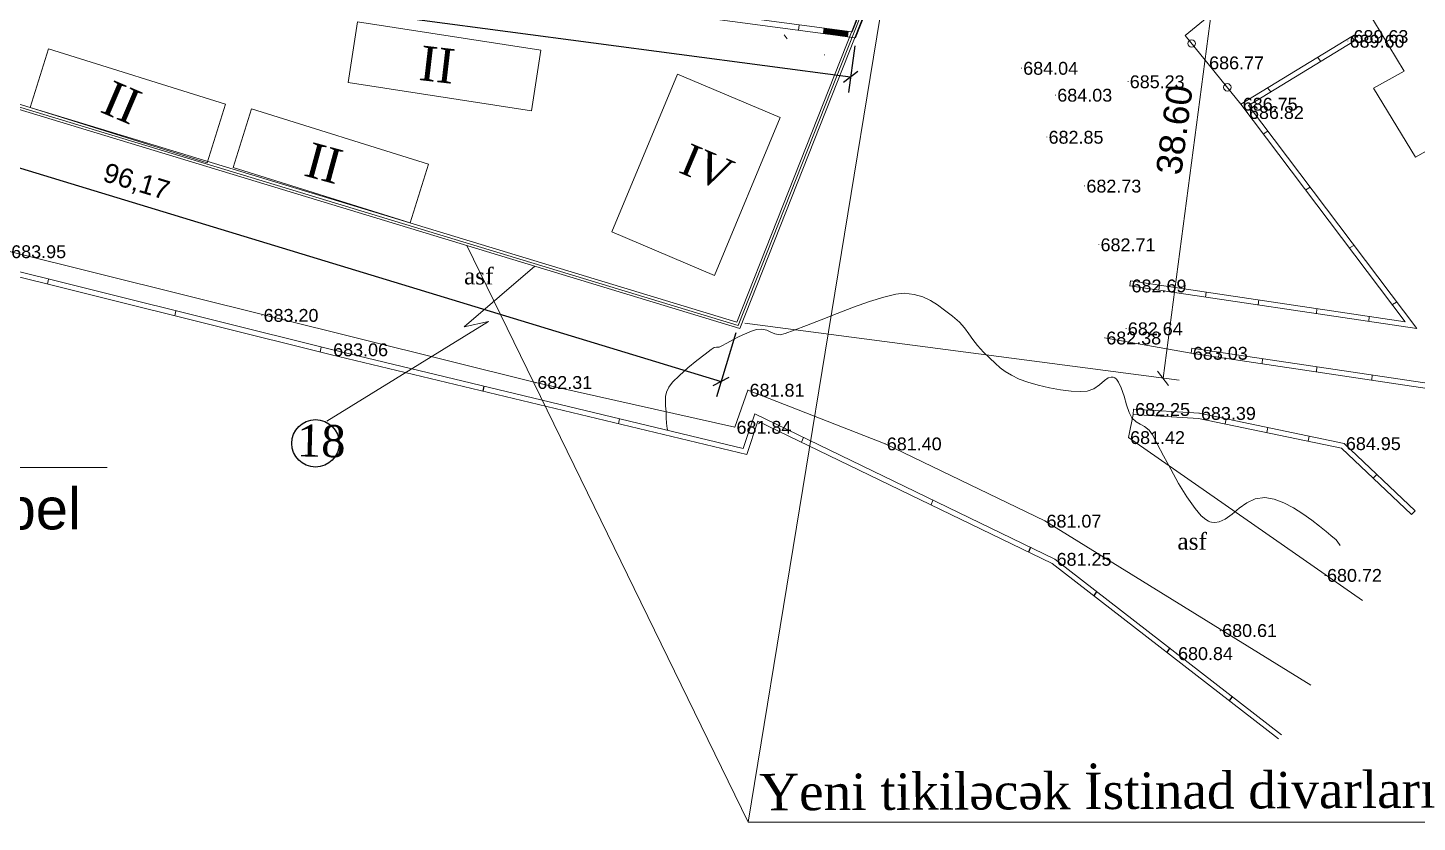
# Model space of a CAD drawing. Header units: feet. Extents: x 3381 to 682707, y 675186 to 4374675.
# Drawn here: x 681288.3 to 681396.5, y 4372978.1 to 4373040 of the extents above; entities that cross this region are included whole.
import ezdxf

# ---------------------------------------------------------------- set-up
doc = ezdxf.new("R2010")
doc.units = ezdxf.units.FT
doc.header["$MEASUREMENT"] = 0
doc.header["$PDMODE"] = 34
doc.header["$PDSIZE"] = 0.01
doc.linetypes.add('DUZ', pattern=[0])
doc.layers.get('0').update_dxf_attribs({"linetype": 'CONTINUOUS'})
doc.layers.get('Defpoints').update_dxf_attribs({"linetype": 'CONTINUOUS'})
for name, color, linetype in [('0_Point_Height', 2, 'CONTINUOUS'), ('0_Point_Point', 7, 'CONTINUOUS'), ('Layer8', 7, 'CONTINUOUS'), ('Yazilar', 7, 'CONTINUOUS'), ('шлейфы', 85, 'CONTINUOUS')]:
    doc.layers.add(name, color=color, linetype=linetype)
doc.layers.add('das tikili', color=5, linetype='CONTINUOUS', lineweight=0)
doc.layers.add('HORIZANTAL', color=24, linetype='CONTINUOUS', lineweight=13)
doc.styles.add('ARİAL', font='arial.ttf')
doc.styles.get("Standard").update_dxf_attribs({"font": 'arial.ttf', "height": 1.5})
doc.styles.add('style5', font='arialazlat.ttf', dxfattribs={"height": 400})
doc.dimstyles.new('ISO-25', dxfattribs={"dimtxt": 1.5, "dimasz": 1, "dimexe": 1.25, "dimexo": 0.625, "dimtad": 1, "dimtxsty": 'Standard', "dimblk": 'OBLIQUE', "dimcen": 2.5, "dimadec": 0, "dimazin": 0, "dimtfac": 1, "dimtmove": 0, "dimatfit": 3, "dimldrblk": 'OBLIQUE', "dimfxl": 1, "dimarcsym": 0})

# ---------------------------------------------------------------- blocks, each defined once
blk = doc.blocks.new('_Oblique')
at = {"color": 0, "linetype": 'ByBlock', "lineweight": -2}
blk.add_line((-0.5, -0.5), (0.5, 0.5), dxfattribs=at)
blk = doc.blocks.new('*D49')
at = {"color": 0, "lineweight": -2, "transparency": 16777216}
for p, q in [((681251.44, 4373044.26), (681249.93, 4373039.29)), ((681250.3, 4373040.49), (681342.3, 4373012.49)), ((681343.44, 4373016.26), (681341.93, 4373011.29))]:
    blk.add_line(p, q, dxfattribs=at)
at = {"layer": 'Defpoints', "color": 0, "lineweight": 30, "transparency": 16777216}
for p in [(681251.63, 4373044.86), (681343.63, 4373016.86), (681342.3, 4373012.49)]:
    blk.add_point(p, dxfattribs=at)
at = {"color": 0, "lineweight": -2, "transparency": 16777216}
for p, rotation in [((681250.3, 4373040.49), 163.072486935853), ((681342.3, 4373012.49), 343.072486935853)]:
    blk.add_blockref('_Oblique', p, dxfattribs=dict(at, rotation=rotation))
at = {"color": 0, "lineweight": 20, "transparency": 16777216, "insert": (681296.74, 4373027.95), "char_height": 1.5, "attachment_point": 5, "rotation": 343.0725}
blk.add_mtext('96,17', dxfattribs=at)
blk = doc.blocks.new('*D55')
at = {"color": 0, "lineweight": -2, "transparency": 16777216}
for p, q in [((681255.07, 4373051.57), (681254.59, 4373047.92)), ((681254.75, 4373049.16), (681352.37, 4373036.23)), ((681352.69, 4373038.64), (681352.21, 4373034.99))]:
    blk.add_line(p, q, dxfattribs=at)
at = {"layer": 'Defpoints', "color": 0, "lineweight": 30, "transparency": 16777216}
for p in [(681255.15, 4373052.19), (681352.77, 4373039.26), (681352.37, 4373036.23)]:
    blk.add_point(p, dxfattribs=at)
at = {"color": 0, "lineweight": -2, "transparency": 16777216}
for p, rotation in [((681254.75, 4373049.16), 172.4585361197717), ((681352.37, 4373036.23), 352.4585361197717)]:
    blk.add_blockref('_Oblique', p, dxfattribs=dict(at, rotation=rotation))
at = {"color": 0, "lineweight": 20, "transparency": 16777216, "insert": (681303.74, 4373044.07), "char_height": 1.5, "attachment_point": 5, "rotation": 352.4585}
blk.add_mtext('{\\fArial|b0|i0|c238|p34;98.50}', dxfattribs=at)

msp = doc.modelspace()

# ---------------------------------------------------------------- hatches: boundary and pattern name
at = {"lineweight": 20}
h = msp.add_hatch(dxfattribs=at)
h.set_pattern_fill('ANSI31', scale=0.3, angle=-0.01177)
h.set_pattern_definition([(44.9882312419, (-4629.45005, -2855.42631), (-0.0265110571503, 0.02652195031993), [])])
h.paths.add_polyline_path([(681350.299, 4373040.009), (681352.171, 4373039.76), (681352.116, 4373039.349), (681350.252, 4373039.597)])

# ---------------------------------------------------------------- linework, layer by layer
at = {"color": 7, "lineweight": 20}
for p, q in [((681381.735, 4373051.017, -716.5), (681376.698, 4373012.734, -716.5)), ((681348.369, 4373040.246, -716.5), (681348.318, 4373039.863, -716.5)), ((681344.127, 4373017.019, -716.5), (681377.937, 4373012.571, -716.5))]:
    msp.add_line(p, q, dxfattribs=at)
at = {"linetype": 'Continuous', "lineweight": 20}
for p, q in [((681389.203, 4373048.31, -26.392), (681378.421, 4373039.432, -620.324)), ((681347.196, 4373039.502, -33.661), (681347.42, 4373039.171, -33.661)), ((681382.761, 4373034.102, -29.751), (681378.421, 4373039.432, -560.563)), ((681391.384, 4373039.373, -26.871), (681382.761, 4373034.102, -29.751)), ((681391.384, 4373039.373, -26.871), (681391.593, 4373039.031, -26.871)), ((681391.593, 4373039.031, -26.871), (681383.346, 4373033.99, -29.625)), ((681388.726, 4373037.748, -189.627), (681388.968, 4373037.427, -201.636)), ((681384.834, 4373035.369, -177.985), (681385.076, 4373035.048, -189.995)), ((681382.761, 4373034.102, -29.751), (681395.555, 4373017.134, -690.287)), ((681383.346, 4373033.99, -43.458), (681396.441, 4373016.597, -694.097)), ((681384.861, 4373031.978, -28.644), (681384.52, 4373031.77, -28.758)), ((681388.15, 4373027.61, -28.479), (681387.811, 4373027.404, -28.592)), ((681391.553, 4373023.089, -28.259), (681391.219, 4373022.885, -28.371)), ((681289.91, 4373020.465, -716.5), (681289.83, 4373020.073, -716.5)), ((681374.162, 4373020.333, -33.811), (681374.103, 4373019.938, -33.811)), ((681374.103, 4373019.938, -33.811), (681396.441, 4373016.597, -30.124)), ((681374.162, 4373020.333, -33.811), (681395.555, 4373017.134, -30.28)), ((681376.407, 4373019.998, -716.5), (681376.359, 4373019.6, -716.5)), ((681380.048, 4373019.453, -497.17), (681379.999, 4373019.056, -497.17)), ((681384.14, 4373018.841, -716.5), (681384.091, 4373018.444, -716.5)), ((681299.844, 4373017.985, -716.5), (681299.764, 4373017.593, -716.5)), ((681388.679, 4373018.162, -716.5), (681388.631, 4373017.765, -716.5)), ((681394.88, 4373018.671, -28.454), (681394.549, 4373018.469, -28.565)), ((681392.752, 4373017.553, -716.5), (681392.704, 4373017.156, -716.5)), ((681311.143, 4373015.164, -716.5), (681311.062, 4373014.771, -716.5)), ((681378.939, 4373015.087, -33.465), (681378.88, 4373014.692, -33.465)), ((681378.88, 4373014.692, -33.465), (681400.149, 4373011.511, -29.954)), ((681378.939, 4373015.087, -33.465), (681400.174, 4373011.912, -29.96)), ((681381.065, 4373014.769, -716.5), (681381.009, 4373014.373, -716.5)), ((681384.45, 4373014.263, -716.5), (681384.4, 4373013.866, -716.5)), ((681388.659, 4373013.634, -716.5), (681388.644, 4373013.231, -716.5)), ((681392.985, 4373012.987, -716.5), (681392.954, 4373012.587, -716.5)), ((681374.388, 4373010.311, -34.247), (681374.365, 4373009.911, -34.247)), ((681374.388, 4373010.311, -34.247), (681379.511, 4373010.007, -33.113)), ((681377.37, 4373010.134, -716.5), (681377.345, 4373009.735, -716.5)), ((681334.376, 4373009.577, -716.5), (681334.296, 4373009.185, -716.5)), ((681374.365, 4373009.911, -34.247), (681379.458, 4373009.609, -33.119)), ((681379.458, 4373009.609, -33.109), (681390.6, 4373007.282, -31.563)), ((681379.511, 4373010.007, -33.113), (681390.793, 4373007.651, -31.548)), ((681381.6, 4373009.571, -716.5), (681381.536, 4373009.175, -716.5)), ((681348.689, 4373008.118, -716.5), (681348.541, 4373007.745, -716.5)), ((681384.845, 4373008.893, -716.5), (681384.775, 4373008.499, -716.5)), ((681388.078, 4373008.218, -716.5), (681388.005, 4373007.824, -716.5)), ((681390.6, 4373007.282, -31.547), (681396.042, 4373002.111, -31.448)), ((681390.793, 4373007.651, -31.548), (681396.317, 4373002.401, -31.448)), ((681393.346, 4373005.225, -716.5), (681393.062, 4373004.943, -716.5)), ((681358.781, 4373003.23, -716.5), (681358.634, 4373002.857, -716.5)), ((681396.317, 4373002.401, -31.448), (681396.042, 4373002.111, -31.448))]:
    msp.add_line(p, q, dxfattribs=at)
at = {"color": 1, "lineweight": 20}
for p, q in [((681355.574, 4373046.443, -716.5), (681344.39, 4372978.135)), ((681322.485, 4373023.081, -716.5), (681344.39, 4372978.135)), ((681344.39, 4372978.135), (681397.335, 4372978.135))]:
    msp.add_line(p, q, dxfattribs=at)
at = {"color": 30, "linetype": 'Continuous', "lineweight": 20}
for p, q in [((681372.14, 4373015.881, -34.116), (681378.88, 4373014.692, -33.465)), ((681374.365, 4373009.911, -34.247), (681373.994, 4373008.122, -35.081)), ((681373.994, 4373008.122, -35.081), (681392.212, 4372995.411, -716.5))]:
    msp.add_line(p, q, dxfattribs=at)
at = {"linetype": 'Continuous'}
for p, q in [((681323.805, 4373012.115, -716.5), (681323.725, 4373011.723, -716.5)), ((681366.366, 4372999.558, -716.5), (681366.21, 4372999.188, -716.5)), ((681371.523, 4372996.114, -716.5), (681371.308, 4372995.775, -716.5)), ((681377.209, 4372991.706, -419.898), (681376.992, 4372991.369, -419.898)), ((681382.064, 4372987.942, -35.78), (681381.854, 4372987.599, -35.78))]:
    msp.add_line(p, q, dxfattribs=at)
at = {"linetype": 'DUZ', "lineweight": 18}
msp.add_line((681259.037, 4373005.787), (681294.5, 4373005.787), dxfattribs=at)
at = {"color": 7, "lineweight": 20, "elevation": -716.5}
for points in [[(681363.511, 4373102.706), (681375.886, 4373097.97), (681343.743, 4373016.611), (681251.338, 4373044.734), (681294.529, 4373129.107), (681354.168, 4373106.282)], [(681363.368, 4373102.333), (681375.365, 4373097.741), (681343.507, 4373017.101), (681251.912, 4373044.977), (681294.721, 4373128.605), (681354.025, 4373105.908)], [(681354.278, 4373105.841), (681354.452, 4373106.203), (681329.129, 4373115.884), (681290.235, 4373120.718), (681255.189, 4373052.255), (681352.738, 4373039.266), (681368.515, 4373079.183), (681368.156, 4373079.325), (681352.479, 4373039.719), (681255.825, 4373052.557), (681290.514, 4373120.284), (681329.029, 4373115.511), (681354.278, 4373105.841)], [(681350.299, 4373040.009), (681352.171, 4373039.76), (681352.116, 4373039.349), (681350.252, 4373039.597), (681350.299, 4373040.009)], [(681327.797, 4373021.464), (681322.275, 4373016.737), (681324.179, 4373017.15), (681311.591, 4373009.386)]]:
    msp.add_lwpolyline(points, dxfattribs=at)
at = {"color": 1, "lineweight": 20, "elevation": -716.5}
msp.add_lwpolyline([(681375.625, 4373097.856), (681343.625, 4373016.856), (681251.625, 4373044.856), (681294.625, 4373128.856)], dxfattribs=at)
at = {"color": 30, "linetype": 'Continuous', "lineweight": 20, "elevation": -32.273}
msp.add_lwpolyline([(681210.059, 4373041.516), (681234.014, 4373035.935), (681256.144, 4373030.179), (681275.083, 4373025.605), (681286.881, 4373022.607), (681327.839, 4373012.414), (681343.351, 4373008.921), (681344.367, 4373011.812), (681355.049, 4373007.63), (681367.484, 4373001.61), (681388.198, 4372988.807)], dxfattribs=at)
at = {"color": 7, "lineweight": 20}
for points in [[(681313.984, 4373040.505), (681328.249, 4373038.295), (681327.517, 4373033.569), (681313.252, 4373035.779)], [(681341.77, 4373020.749), (681333.771, 4373024.14), (681338.88, 4373036.431), (681346.879, 4373033.04)]]:
    msp.add_lwpolyline(points, close=True, dxfattribs=at)
at = {"color": 7, "lineweight": 20, "elevation": -716.5}
for points in [[(681289.921, 4373038.402), (681303.697, 4373034.09), (681302.269, 4373029.526), (681288.493, 4373033.838)], [(681305.724, 4373033.718), (681319.501, 4373029.406), (681318.072, 4373024.842), (681304.296, 4373029.154)]]:
    msp.add_lwpolyline(points, close=True, dxfattribs=at)
at = {"linetype": 'Continuous', "lineweight": 20, "elevation": -32.145}
for points in [[(681233.688, 4373033.927), (681256.962, 4373028.28), (681311.852, 4373014.574), (681344.277, 4373006.788), (681345.145, 4373009.389), (681368.059, 4372998.293), (681385.674, 4372984.638)], [(681233.752, 4373034.323), (681257.057, 4373028.669), (681311.947, 4373014.963), (681344.014, 4373007.262), (681344.91, 4373009.948), (681368.271, 4372998.635), (681385.919, 4372984.954)]]:
    msp.add_lwpolyline(points, dxfattribs=at)
at = {"linetype": 'Continuous', "lineweight": 20}
for centre in [(681378.921, 4373038.818, -499.389), (681381.701, 4373035.403, -159.38)]:
    msp.add_circle(centre, 0.291, dxfattribs=at)
at = {"color": 7, "linetype": 'DUZ', "lineweight": 25}
msp.add_circle((681310.707, 4373007.66, 8943.688), 1.846, dxfattribs=at)
at = {"layer": '0_Point_Point', "lineweight": 20}
for p in [(681391.384, 4373039.373, -26.871), (681391.083, 4373039.007, -26.896), (681350.33, 4373037.926, -33.661), (681380.147, 4373037.322, -29.734), (681365.671, 4373036.899, -32.457), (681373.966, 4373035.85, -31.273), (681368.325, 4373034.802, -32.469), (681382.761, 4373034.102, -29.751), (681383.252, 4373033.452, -29.68), (681367.645, 4373031.525, -33.654), (681370.592, 4373027.719, -33.767), (681371.693, 4373023.145, -33.794), (681374.103, 4373019.938, -33.811), (681306.528, 4373017.645, -33.299), (681373.816, 4373016.601, -33.863), (681372.14, 4373015.881, -34.116), (681311.947, 4373014.963, -33.444), (681378.88, 4373014.692, -33.465), (681344.367, 4373011.812, -34.686), (681374.388, 4373010.311, -34.247), (681379.511, 4373010.007, -33.113), (681343.351, 4373008.921, -34.665), (681373.994, 4373008.122, -35.081), (681355.049, 4373007.63, -35.103), (681390.793, 4373007.651, -31.548), (681367.484, 4373001.61, -35.432), (681396.317, 4373002.401, -31.448)]:
    msp.add_point(p, dxfattribs=at)
at = {"layer": '0_Point_Point'}
for p in [(681327.839, 4373012.414, -34.187), (681368.271, 4372998.635, -35.247), (681389.324, 4372997.384, -35.78), (681381.161, 4372993.085, -35.889), (681377.726, 4372991.288, -35.659)]:
    msp.add_point(p, dxfattribs=at)
at = {"layer": 'das tikili', "color": 0, "lineweight": 20}
for p, q in [((681392.48, 4373041.597, -26.906), (681395.477, 4373036.66, -26.906)), ((681395.477, 4373036.66, -26.906), (681393.089, 4373035.325, -26.906)), ((681393.089, 4373035.325, -26.906), (681396.343, 4373029.966, -26.906)), ((681398.732, 4373031.301, -26.906), (681396.343, 4373029.966, -26.906))]:
    msp.add_line(p, q, dxfattribs=at)
at = {"layer": 'HORIZANTAL', "color": 16, "linetype": 'Continuous', "lineweight": 20, "elevation": -34.5}
msp.add_lwpolyline([(681390.493, 4372999.712), (681390.439, 4372999.786), (681390.163, 4373000.129), (681389.769, 4373000.489), (681389.393, 4373000.788), (681388.885, 4373001.196), (681388.273, 4373001.668), (681387.585, 4373002.159), (681386.847, 4373002.627), (681386.088, 4373003.026), (681385.335, 4373003.313), (681384.615, 4373003.442), (681383.875, 4373003.344), (681383.223, 4373003.031), (681382.633, 4373002.598), (681382.076, 4373002.139), (681381.526, 4373001.748), (681381.072, 4373001.549), (681380.715, 4373001.497), (681380.465, 4373001.521), (681380.336, 4373001.552), (681380.232, 4373001.59), (681380.017, 4373001.714), (681379.672, 4373002.008), (681379.185, 4373002.571), (681378.549, 4373003.482), (681377.91, 4373004.535), (681377.295, 4373005.638), (681376.731, 4373006.697), (681376.246, 4373007.619), (681375.867, 4373008.311), (681375.623, 4373008.678), (681375.262, 4373008.973), (681374.925, 4373009.151), (681374.599, 4373009.336), (681374.269, 4373009.647), (681374.056, 4373010.055), (681373.859, 4373010.655), (681373.658, 4373011.338), (681373.439, 4373011.994), (681373.239, 4373012.427), (681373.069, 4373012.662), (681372.944, 4373012.762), (681372.878, 4373012.793), (681372.798, 4373012.815), (681372.643, 4373012.823), (681372.421, 4373012.756), (681372.13, 4373012.56), (681371.748, 4373012.228), (681371.311, 4373011.908), (681370.782, 4373011.717), (681370.252, 4373011.692), (681369.545, 4373011.736), (681368.721, 4373011.84), (681367.843, 4373011.995), (681366.97, 4373012.191), (681366.166, 4373012.42), (681365.491, 4373012.671), (681364.885, 4373012.964), (681364.409, 4373013.252), (681364.008, 4373013.556), (681363.629, 4373013.898), (681363.216, 4373014.298), (681362.716, 4373014.777), (681362.236, 4373015.282), (681361.873, 4373015.753), (681361.563, 4373016.204), (681361.239, 4373016.649), (681360.837, 4373017.101), (681360.291, 4373017.574), (681359.688, 4373018.037), (681359.13, 4373018.446), (681358.578, 4373018.792), (681357.991, 4373019.065), (681357.328, 4373019.256), (681356.548, 4373019.356), (681355.881, 4373019.291), (681354.951, 4373019.06), (681353.831, 4373018.705), (681352.597, 4373018.265), (681351.32, 4373017.781), (681350.075, 4373017.294), (681348.936, 4373016.843), (681347.977, 4373016.471), (681347.271, 4373016.216), (681346.892, 4373016.12), (681346.481, 4373016.182), (681346.154, 4373016.33), (681345.836, 4373016.48), (681345.449, 4373016.551), (681345.07, 4373016.525), (681344.771, 4373016.448), (681344.476, 4373016.327), (681344.108, 4373016.172), (681343.698, 4373015.983), (681343.212, 4373015.727), (681342.733, 4373015.464), (681342.345, 4373015.252), (681342.131, 4373015.151), (681341.933, 4373015.149), (681341.743, 4373015.134), (681341.518, 4373014.981), (681341.04, 4373014.617), (681340.403, 4373014.112), (681339.705, 4373013.532), (681339.042, 4373012.948), (681338.51, 4373012.427), (681338.207, 4373012.036), (681338.04, 4373011.648), (681337.963, 4373011.302), (681337.948, 4373010.959), (681337.968, 4373010.581), (681337.997, 4373010.127), (681338.013, 4373009.653), (681338.035, 4373009.222), (681338.094, 4373008.809), (681338.134, 4373008.674)], dxfattribs=at)

# ---------------------------------------------------------------- block references
at = {"color": 7, "lineweight": 20, "rotation": 262.5041828560687}
msp.add_blockref('_Oblique', (681376.698, 4373012.734, -716.5), dxfattribs=at)

# ---------------------------------------------------------------- texts
at = {"color": 7, "lineweight": 20, "insert": (681377.584, 4373032.09, -716.5), "char_height": 2, "attachment_point": 5, "rotation": 82.50418}
msp.add_mtext('{\\fArial|b0|i0|c238|p34;38.60}', dxfattribs=at)
at = {"color": 1, "linetype": 'Continuous', "lineweight": 20, "insert": (681344.172, 4372981.899, 138.916), "char_height": 2.84615, "width": 88.87271, "attachment_point": 1, "rotation": 0.22602}
msp.add_mtext('{\\fTimes New Roman|b0|i0|c238|p18;\\C256; Yeni tikiləcək İstinad divarları}', dxfattribs=at)
at = {"layer": '0_Point_Height', "color": 0, "lineweight": 20}
for s, p in [('689.60', (681391.219, 4373038.493, -26.896)), ('689.63', (681391.52, 4373038.859, -26.871)), ('684.04', (681365.807, 4373036.385, -32.457)), ('686.77', (681380.283, 4373036.808, -29.734)), ('685.23', (681374.102, 4373035.336, -31.273)), ('684.03', (681368.461, 4373034.288, -32.469)), ('686.75', (681382.897, 4373033.588, -29.751)), ('686.82', (681383.388, 4373032.938, -29.68)), ('682.85', (681367.781, 4373031.011, -33.654)), ('682.73', (681370.728, 4373027.205, -33.767)), ('683.95', (681287.017, 4373022.093, -32.546)), ('682.71', (681371.829, 4373022.631, -33.794)), ('682.69', (681374.239, 4373019.424, -33.811)), ('683.20', (681306.664, 4373017.131, -33.299)), ('682.64', (681373.952, 4373016.087, -33.863)), ('683.06', (681312.083, 4373014.449, -33.444)), ('682.38', (681372.276, 4373015.367, -34.116)), ('683.03', (681379.016, 4373014.178, -33.465)), ('682.31', (681327.975, 4373011.9, -34.187)), ('681.81', (681344.503, 4373011.298, -34.686)), ('682.25', (681374.524, 4373009.797, -34.247)), ('683.39', (681379.647, 4373009.493, -33.113)), ('681.84', (681343.487, 4373008.407, -34.665)), ('681.40', (681355.185, 4373007.116, -35.103)), ('681.42', (681374.13, 4373007.608, -35.081)), ('684.95', (681390.929, 4373007.137, -31.548)), ('681.07', (681367.62, 4373001.096, -35.432))]:
    msp.add_text(s, height=1, dxfattribs=at).set_placement(p)
at = {"layer": '0_Point_Height', "color": 0}
for s, p in [('681.25', (681368.407, 4372998.121, -35.247)), ('680.72', (681389.46, 4372996.87, -35.78)), ('680.61', (681381.297, 4372992.571, -35.889)), ('680.84', (681377.862, 4372990.774, -35.659))]:
    msp.add_text(s, height=1, dxfattribs=at).set_placement(p)
at = {"layer": 'Layer8', "color": 0, "lineweight": 20, "attachment_point": 7, "style": 'style5'}
for s, insert, char_height, width, rotation in [('{\\fTimes New Roman|b0|i0|c238|p18;\\H1.27391x;II\\H0.78498x;  }', (681318.682, 4373035.985, 4504.68), 2.11945, 87.81123, 353.36718), ('{\\fTimes New Roman|b0|i0|c238|p18;\\H1.27391x;II\\H0.78498x;  }', (681293.834, 4373033.52, 3788.18), 2.11945, 87.81123, 336.82941), ('{\\fTimes New Roman|b0|i0|c238|p18;\\H1.27391x;II\\H0.78498x;  }', (681309.696, 4373028.548, 3788.18), 2.11945, 87.81123, 344.79218), ('{\\fTimes New Roman|b0|i0|c238|p18;I\\fTimes New Roman|b0|i0|c0|p18;V}', (681338.864, 4373028.76), 2.47162, 80.38386, 337.05413)]:
    msp.add_mtext(s, dxfattribs=dict(at, insert=insert, char_height=char_height, width=width, rotation=rotation))
at = {"layer": 'Layer8', "color": 0, "lineweight": 18, "insert": (681309.244, 4373006.614, 8943.688), "char_height": 2.5, "width": 81.30669, "attachment_point": 7, "rotation": 358.61121, "style": 'style5'}
msp.add_mtext('{\\fTimes New Roman|b0|i0|c238|p18;18}', dxfattribs=at)
at = {"layer": 'Yazilar', "color": 30, "lineweight": 20, "insert": (681322.278, 4373021.352, -716.5), "char_height": 1.3, "width": 0.10588, "attachment_point": 1, "rotation": 359.75118}
msp.add_mtext('{\\fTimes New Roman|b0|i0|c0|p18;asf}', dxfattribs=at)
at = {"layer": 'Yazilar', "color": 30, "insert": (681377.82, 4373000.682, -716.5), "char_height": 1.3, "width": 0.10588, "attachment_point": 1, "rotation": 359.75118}
msp.add_mtext('{\\fTimes New Roman|b0|i0|c0|p18;asf}', dxfattribs=at)
at = {"layer": 'шлейфы', "color": 0, "linetype": 'Continuous', "lineweight": 25, "insert": (681258.591, 4373004.183), "char_height": 3.22971, "width": 117.77749, "attachment_point": 1, "style": 'ARİAL'}
msp.add_mtext('{\\fArial|b0|i0|c186|p34; \\fArial|b0|i0|c238|p34;Optik fiber kabel}', dxfattribs=at)

# ---------------------------------------------------------------- dimensions: what is measured, and where the dimension line sits
at = {"color": 3, "lineweight": 20}
dim = msp.add_aligned_dim(p1=(681255.153, 4373052.186, -716.5), p2=(681352.773, 4373039.262, -716.5), distance=-3.055, text='{\\fArial|b0|i0|c238|p34;98.50}', dimstyle='ISO-25', dxfattribs=at)
dim.commit()
dim.dimension.update_dxf_attribs({"geometry": '*D55', "text_midpoint": (681303.745, 4373044.074, -716.5)})
at = {"color": 7, "lineweight": 20}
dim = msp.add_aligned_dim(p1=(681251.625, 4373044.856, -716.5), p2=(681343.625, 4373016.856, -716.5), distance=-4.564, dimstyle='ISO-25', dxfattribs=at)
dim.commit()
dim.dimension.update_dxf_attribs({"geometry": '*D49', "text_midpoint": (681296.741, 4373027.95, -716.5)})

doc.saveas('drawing.dxf')
